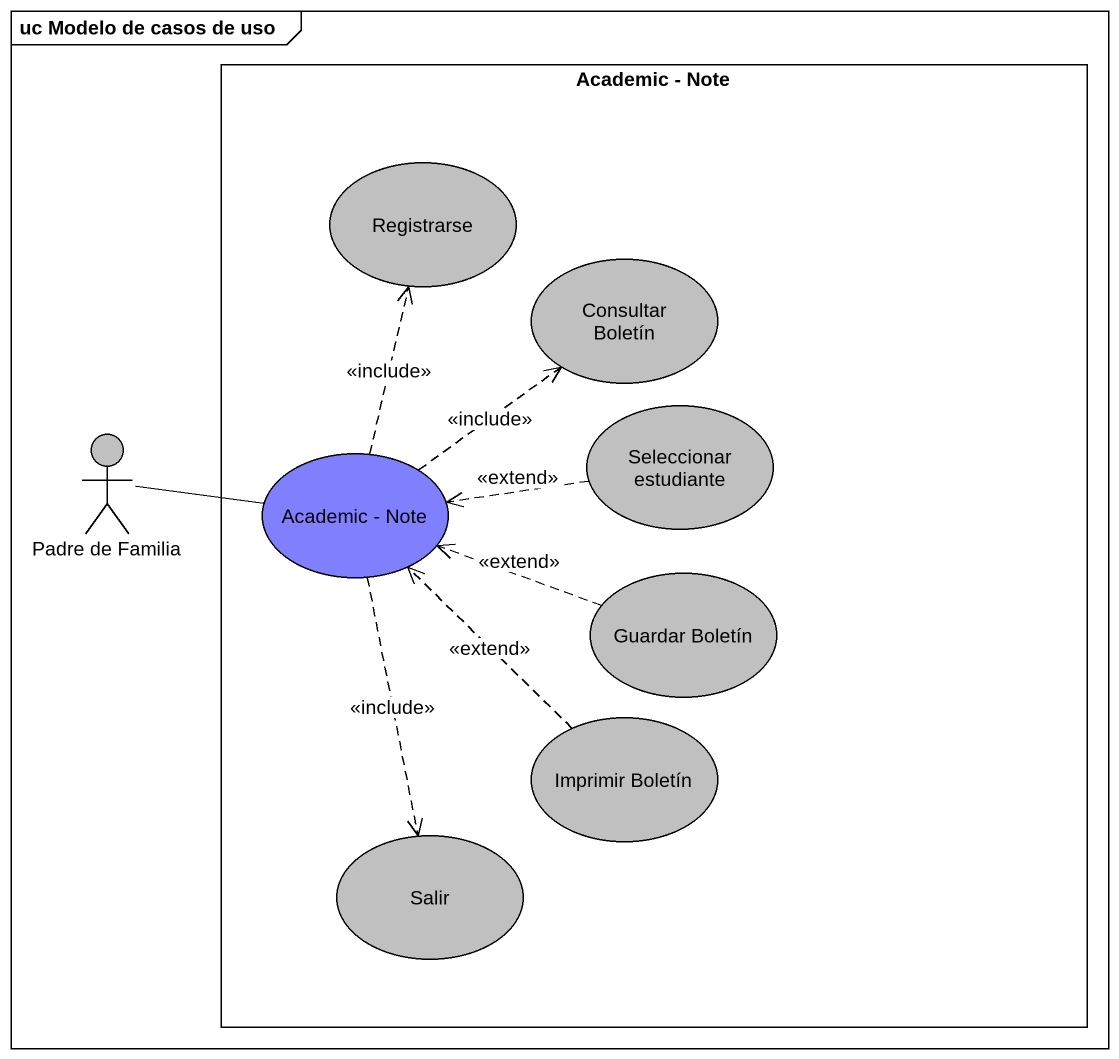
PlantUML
@startuml
mainframe uc Modelo de casos de uso
rectangle "Academic - Note" as Academic_Note {
  usecase Registrarse #C0C0C0
  usecase "Consultar Boletín" as Consultar_Boletín #C0C0C0
  usecase "Academic - Note" as Academic_Note_2 #8080FF
  usecase "Seleccionar estudiante" as Seleccionar_estudiante #C0C0C0
  usecase "Guardar Boletín" as Guardar_Boletín #C0C0C0
  usecase "Imprimir Boletín" as Imprimir_Boletín #C0C0C0
  usecase Salir #C0C0C0
}
actor "Padre de Familia" as Padre_de_Familia #C0C0C0
Padre_de_Familia -right- Academic_Note_2
Academic_Note_2 .up.> Registrarse : <<include>>
Academic_Note_2 .up.> Consultar_Boletín : <<include>>
Academic_Note_2 ..> Salir : <<include>>
Seleccionar_estudiante .left.> Academic_Note_2 : <<extend>>
Guardar_Boletín .left.> Academic_Note_2 : <<extend>>
Imprimir_Boletín .up.> Academic_Note_2 : <<extend>>
@enduml
